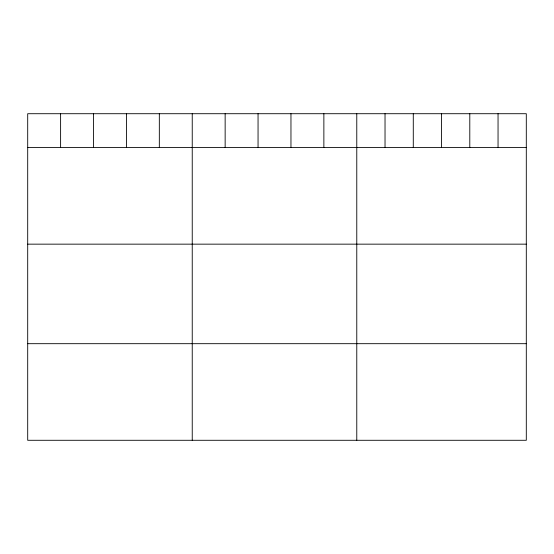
<?xml version="1.0" encoding="UTF-8"?>
<svg xmlns="http://www.w3.org/2000/svg" width="554" height="554" viewBox="0 0 554 554"><rect width="100%" height="100%" fill="white"/><g stroke="black" fill="none" stroke-linecap="round" stroke-linejoin="round"><path stroke-width="0.83" d="M526.3 147.558L526.3 440.285L27.7 440.285L27.7 113.715L526.3 113.715L526.3 147.558L27.7 147.558M27.7 244.155L526.3 244.155M27.7 343.688L526.3 343.688M498.046 113.715L498.046 147.558M469.792 113.715L469.792 147.558M441.538 113.715L441.538 147.558M413.284 113.715L413.284 147.558M385.03 113.715L385.03 147.558M356.776 113.715L356.776 440.285M323.868 113.715L323.868 147.558M290.961 113.715L290.961 147.558M258.053 113.715L258.053 147.558M225.146 113.715L225.146 147.558M192.238 113.715L192.238 440.285M159.33 113.715L159.33 147.558M126.423 113.715L126.423 147.558M93.515 113.715L93.515 147.558M60.608 113.715L60.608 147.558"/></g></svg>
